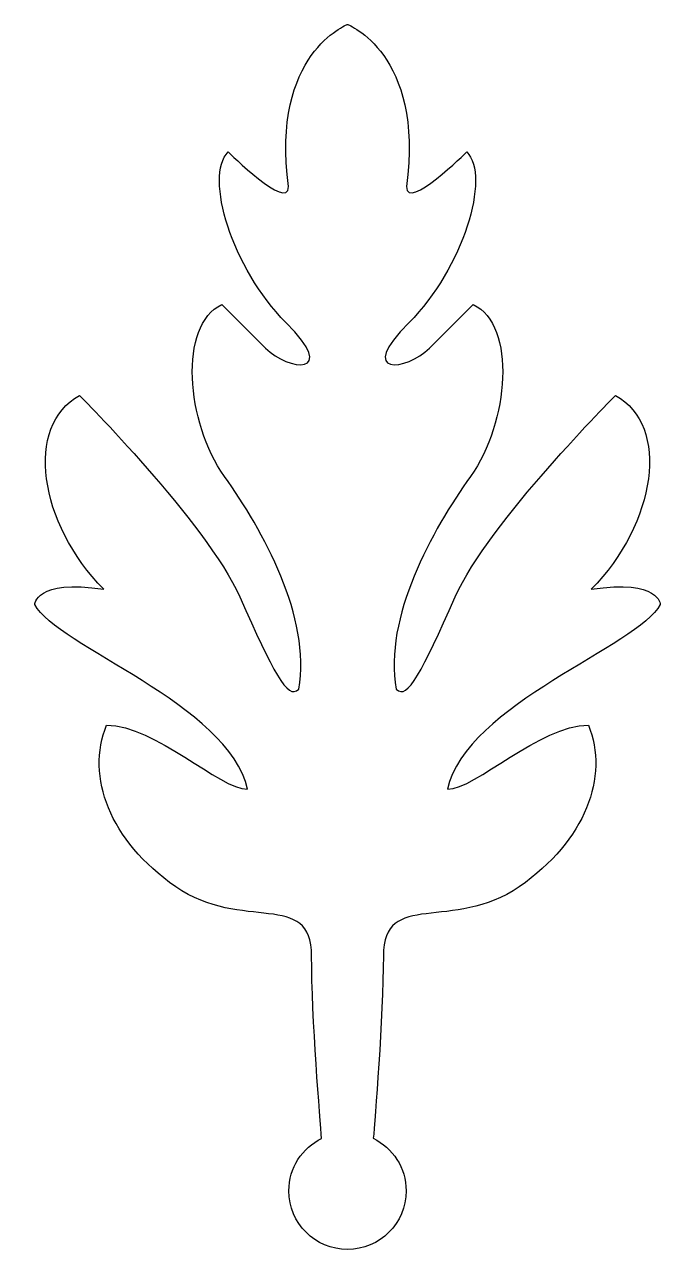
# Model space of a CAD drawing. Header units: centimetres. Extents: x -1.07 to 1.07, y -2.03 to 2.03.
import ezdxf

# ---------------------------------------------------------------- set-up
doc = ezdxf.new("R2010")
doc.units = ezdxf.units.CM
doc.header["$MEASUREMENT"] = 0
doc.layers.add('Layer 1', color=7, linetype='Continuous')

msp = doc.modelspace()

# ---------------------------------------------------------------- linework, layer by layer
at = {"layer": 'Layer 1'}
msp.add_open_spline([(0.19459, -1.83835), (0.19459, -1.76165), (0.15017, -1.69563), (0.08579, -1.66391), (0.08579, -1.66391), (0.09047, -1.60861), (0.11913, -1.26203), (0.11913, -1.05873), (0.11913, -1.05873), (0.11913, -0.83746), (0.349, -0.98216), (0.57038, -0.82886), (0.57038, -0.82886), (0.79168, -0.67564), (0.86827, -0.46299), (0.80025, -0.29268), (0.80025, -0.29268), (0.63846, -0.29268), (0.42565, -0.50538), (0.33202, -0.50538), (0.33202, -0.50538), (0.39158, -0.22447), (0.97046, -0.02873), (1.03833, 0.10742), (1.03833, 0.10742), (1.03833, 0.10742), (1.03833, 0.19254), (0.80867, 0.15851), (0.80867, 0.15851), (1.02576, 0.37565), (1.07262, 0.70334), (0.88955, 0.80118), (0.88955, 0.80118), (0.88955, 0.80118), (0.46823, 0.37978), (0.35753, 0.133), (0.35753, 0.133), (0.24693, -0.11386), (0.20008, -0.21173), (0.16174, -0.17341), (0.16174, -0.17341), (0.11917, 0.06487), (0.28093, 0.3543), (0.4086, 0.53311), (0.4086, 0.53311), (0.53634, 0.71184), (0.5619, 1.03532), (0.41717, 1.10342), (0.41717, 1.10342), (0.41717, 1.10342), (0.34904, 1.03534), (0.27239, 0.95869), (0.27239, 0.95869), (0.19582, 0.88207), (0.02553, 0.86505), (0.20439, 1.04383), (0.20439, 1.04383), (0.38312, 1.22258), (0.47667, 1.5291), (0.39579, 1.60988), (0.39579, 1.60988), (0.39579, 1.60988), (0.19579, 1.4098), (0.19579, 1.49505), (0.19579, 1.49505), (0.25534, 1.93762), (-0.00004, 2.03287), (-0.00004, 2.03287), (-0.00004, 2.03287), (-0.00004, 2.03287), (-0.25542, 1.93762), (-0.19573, 1.495), (-0.19573, 1.495), (-0.19573, 1.40975), (-0.39581, 1.60983), (-0.39581, 1.60983), (-0.39581, 1.60983), (-0.47675, 1.52905), (-0.38308, 1.22253), (-0.2043, 1.04378), (-0.2043, 1.04378), (-0.02557, 0.865), (-0.19573, 0.88204), (-0.27243, 0.95864), (-0.27243, 0.95864), (-0.34908, 1.03526), (-0.41708, 1.10337), (-0.41708, 1.10337), (-0.41708, 1.10337), (-0.56181, 1.03529), (-0.5363, 0.71179), (-0.40861, 0.53306), (-0.40861, 0.53306), (-0.28095, 0.35425), (-0.11924, 0.06483), (-0.16167, -0.17346), (-0.16167, -0.17346), (-0.20014, -0.21177), (-0.24692, -0.1139), (-0.35757, 0.13295), (-0.35757, 0.13295), (-0.46819, 0.37976), (-0.88952, 0.80113), (-0.88952, 0.80113), (-0.88952, 0.80113), (-1.07256, 0.70329), (-1.02581, 0.3756), (-0.80866, 0.15846), (-0.80866, 0.15846), (-1.03829, 0.19248), (-1.03829, 0.10739), (-1.03829, 0.10739), (-1.03829, 0.10739), (-0.97037, -0.02876), (-0.39165, -0.2245), (-0.33198, -0.50541), (-0.33198, -0.50541), (-0.42556, -0.50541), (-0.63845, -0.29271), (-0.80021, -0.29271), (-0.80021, -0.29271), (-0.86823, -0.46302), (-0.79164, -0.67567), (-0.57034, -0.82889), (-0.57034, -0.82889), (-0.34907, -0.98219), (-0.1192, -0.83746), (-0.1192, -1.05876), (-0.1192, -1.05876), (-0.1192, -1.26207), (-0.09047, -1.60864), (-0.08581, -1.66394), (-0.08581, -1.66394), (-0.15013, -1.69566), (-0.19466, -1.76165), (-0.19466, -1.83838), (-0.19466, -1.83838), (-0.19466, -1.94572), (-0.10753, -2.0329), (-0.00003, -2.0329), (-0.00003, -2.0329), (0.10747, -2.0329), (0.19459, -1.94569), (0.19459, -1.83835)], degree=3, knots=[0, 0, 0, 0, 0.027027, 0.027027, 0.027027, 0.027027, 0.0540541, 0.0540541, 0.0540541, 0.0540541, 0.0810811, 0.0810811, 0.0810811, 0.0810811, 0.1081081, 0.1081081, 0.1081081, 0.1081081, 0.1351351, 0.1351351, 0.1351351, 0.1351351, 0.1621622, 0.1621622, 0.1621622, 0.1621622, 0.1891892, 0.1891892, 0.1891892, 0.1891892, 0.2162162, 0.2162162, 0.2162162, 0.2162162, 0.2432432, 0.2432432, 0.2432432, 0.2432432, 0.2702703, 0.2702703, 0.2702703, 0.2702703, 0.2972973, 0.2972973, 0.2972973, 0.2972973, 0.3243243, 0.3243243, 0.3243243, 0.3243243, 0.3513514, 0.3513514, 0.3513514, 0.3513514, 0.3783784, 0.3783784, 0.3783784, 0.3783784, 0.4054054, 0.4054054, 0.4054054, 0.4054054, 0.4324324, 0.4324324, 0.4324324, 0.4324324, 0.4594595, 0.4594595, 0.4594595, 0.4594595, 0.4864865, 0.4864865, 0.4864865, 0.4864865, 0.5135135, 0.5135135, 0.5135135, 0.5135135, 0.5405405, 0.5405405, 0.5405405, 0.5405405, 0.5675676, 0.5675676, 0.5675676, 0.5675676, 0.5945946, 0.5945946, 0.5945946, 0.5945946, 0.6216216, 0.6216216, 0.6216216, 0.6216216, 0.6486486, 0.6486486, 0.6486486, 0.6486486, 0.6756757, 0.6756757, 0.6756757, 0.6756757, 0.7027027, 0.7027027, 0.7027027, 0.7027027, 0.7297297, 0.7297297, 0.7297297, 0.7297297, 0.7567568, 0.7567568, 0.7567568, 0.7567568, 0.7837838, 0.7837838, 0.7837838, 0.7837838, 0.8108108, 0.8108108, 0.8108108, 0.8108108, 0.8378378, 0.8378378, 0.8378378, 0.8378378, 0.8648649, 0.8648649, 0.8648649, 0.8648649, 0.8918919, 0.8918919, 0.8918919, 0.8918919, 0.9189189, 0.9189189, 0.9189189, 0.9189189, 0.9459459, 0.9459459, 0.9459459, 0.9459459, 1, 1, 1, 1], dxfattribs=at)

doc.saveas('drawing.dxf')
